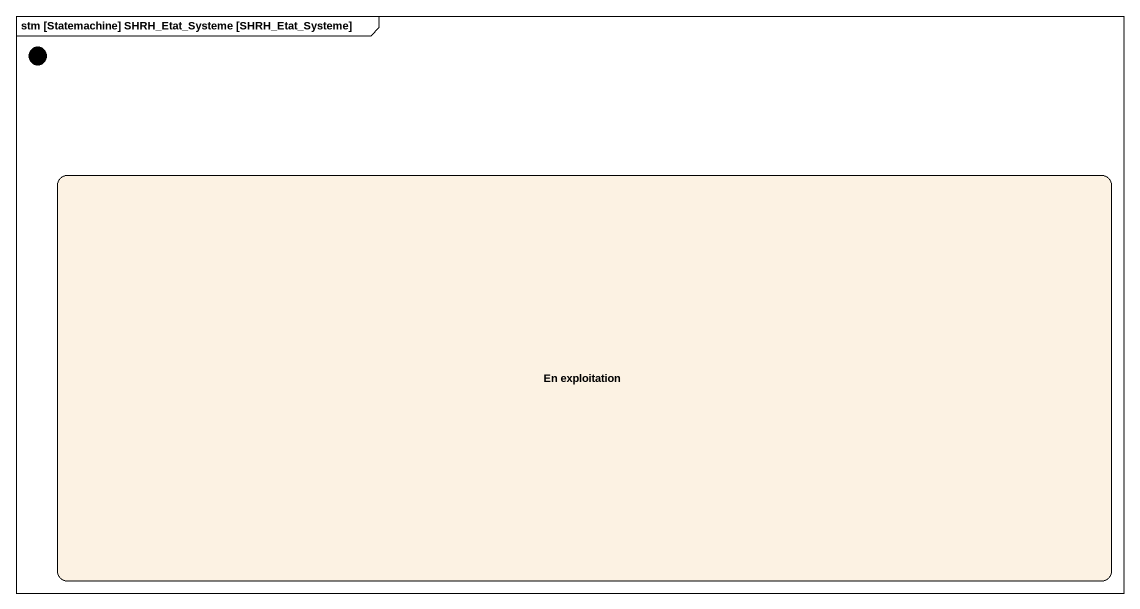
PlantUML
@startuml
mainframe stm [Statemachine] SHRH_Etat_Systeme [SHRH_Etat_Systeme]
hide empty description
state initial1 <<start>>
state "En exploitation" as En_exploitation
@enduml
